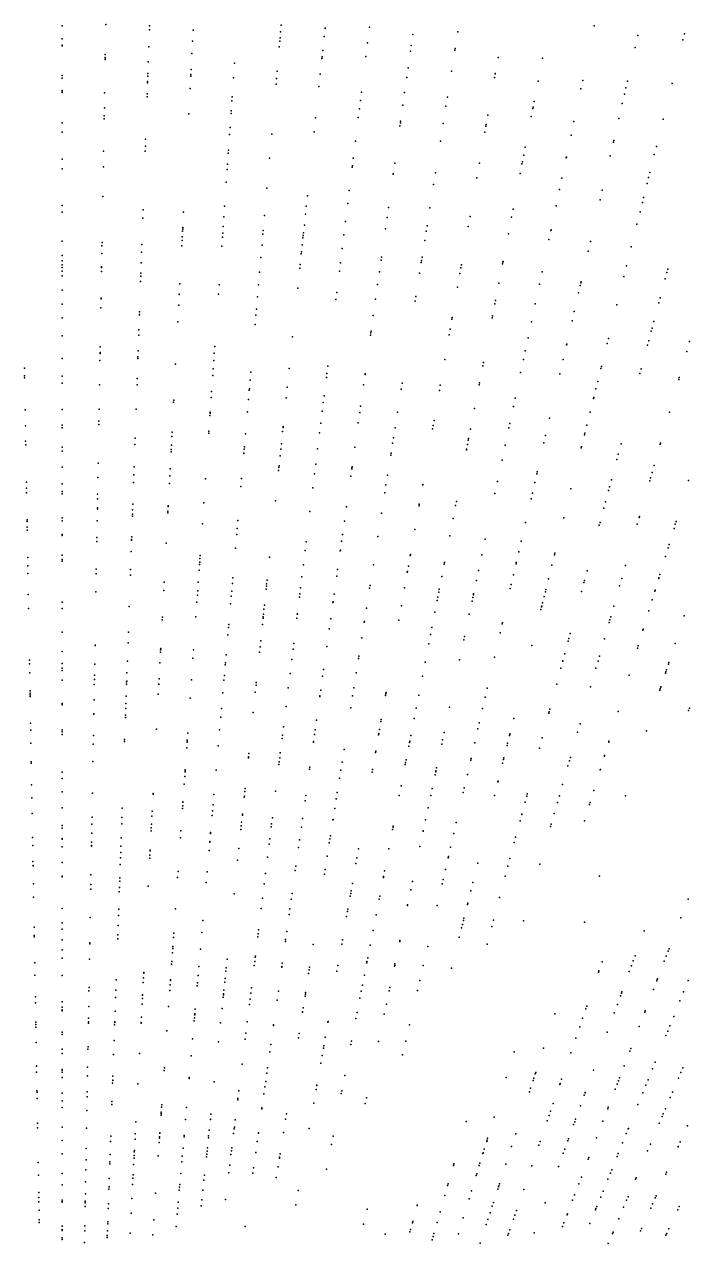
# Model space of a CAD drawing. Header units: metres. Extents: x -4327 to 4266, y -3886 to 3992.
# Drawn here: x -30 to 506, y 1038 to 2021 of the extents above; entities that cross this region are included whole.
import ezdxf

# ---------------------------------------------------------------- set-up
doc = ezdxf.new("R2010")
doc.units = ezdxf.units.M

msp = doc.modelspace()

# ---------------------------------------------------------------- linework, layer by layer
for p in [(0, 2020.27, 2465.82), (35.28, 2021.34, 2451.09), (70.43, 2016.9, 2471.44), (70.55, 2020.23, 2464.52), (105.69, 2016.7, 2475.84), (176.78, 2020.61, 2445.57), (212.11, 2018.11, 2449.37), (212.12, 2018.2, 2452.21), (247.91, 2019.02, 2447.2), (429.38, 2020.07, 2457.12), (0, 2009.75, 2466.67), (105.22, 2007.76, 2437.59), (175.65, 2007.67, 2454.34), (175.91, 2010.61, 2422.7), (176.33, 2015.43, 2415.08), (211.43, 2011.58, 2425.25), (246.36, 2006.45, 2456.39), (282.94, 2013.21, 2432.25), (319.18, 2015.22, 2476.51), (464.58, 2012.32, 2454.47), (500.84, 2008.75, 2441.41), (502.07, 2013.68, 2428.55), (0, 2004.61, 2468.59), (0, 2004.04, 2435.15), (34.86, 1997.04, 2465.15), (69.95, 2003.19, 2432.9), (104.71, 1997.92, 2483.04), (175.25, 2003.16, 2421.77), (210.23, 2000.24, 2414.25), (281.06, 1999.82, 2470.34), (281.68, 2004.23, 2416.04), (316.84, 2000.44, 2417.76), (317.07, 2001.91, 2451.97), (462.39, 2002.82, 2426.71), (34.79, 1993, 2441.04), (34.81, 1994.27, 2469.97), (34.82, 1994.65, 2440.34), (69.53, 1991.09, 2464.41), (139.16, 1990.15, 2476.03), (209.57, 1993.92, 2414.65), (209.69, 1995.04, 2470.34), (245.02, 1995.53, 2437.59), (351.73, 1994.76, 2417.95), (387.63, 1994.19, 2449.42), (0, 1980.08, 2476.8), (0, 1978.04, 2433.16), (69.13, 1979.6, 2474.94), (69.2, 1981.7, 2433.72), (103.74, 1979.52, 2427.49), (103.82, 1981, 2426.6), (104.02, 1984.84, 2412.45), (138.34, 1978.31, 2423.2), (173.02, 1977.67, 2474.92), (173.54, 1983.55, 2422.15), (208.24, 1981.27, 2426.13), (278.04, 1978.39, 2460.25), (279.15, 1986.26, 2421.07), (314.18, 1983.67, 2429.62), (348.87, 1978.52, 2463.05), (349.39, 1981.47, 2461.25), (349.43, 1981.71, 2464.28), (0, 1968.11, 2439.92), (0, 1966.92, 2482.47), (68.94, 1974.3, 2476.61), (68.98, 1975.21, 2439.31), (103.22, 1969.55, 2436.89), (172.63, 1973.16, 2485.9), (172.63, 1973.16, 2431), (207.18, 1971.22, 2411.14), (383.99, 1975.44, 2423.69), (418.62, 1969.45, 2473.97), (420.04, 1976.15, 2419.73), (454.85, 1970.17, 2456.96), (456.09, 1975.54, 2452.74), (492.11, 1973.76, 2447.2), (0, 1966.31, 2440.41), (34.32, 1966, 2481.69), (68.55, 1962.98, 2451.42), (68.63, 1965.3, 2484.72), (137.03, 1959.66, 2490.49), (137.25, 1962.83, 2488.93), (240.65, 1959.95, 2472.8), (241.49, 1966.77, 2429.34), (276.37, 1966.5, 2467.38), (310.84, 1962.58, 2430.66), (380.84, 1959.25, 2468.88), (451.95, 1957.62, 2465.89), (453.67, 1965.08, 2415.51), (34, 1947.59, 2480.61), (34.11, 1954.11, 2441.95), (102.15, 1949.06, 2444.08), (136.32, 1949.47, 2477.53), (136.46, 1951.5, 2471.79), (239.82, 1953.2, 2475.34), (274.91, 1956.09, 2437.95), (309.72, 1955.49, 2416.51), (343.51, 1948.15, 2474.45), (379.74, 1953.6, 2420.99), (379.93, 1954.58, 2482.33), (0, 1942.01, 2484.27), (33.95, 1945.18, 2419.95), (135.52, 1938.05, 2485.25), (204.52, 1945.86, 2428.34), (238.97, 1946.26, 2466.53), (272.57, 1939.42, 2477.36), (272.93, 1941.97, 2436.61), (273.1, 1943.17, 2468.29), (307.48, 1941.37, 2483.55), (341.93, 1939.17, 2427.55), (341.94, 1939.23, 2424.93), (342.18, 1940.59, 2434.75), (378.45, 1946.97, 2483.74), (412.97, 1942.89, 2467.97), (449.12, 1945.35, 2428.71), (484.92, 1944.92, 2422.17), (0, 1934.48, 2441.52), (67.35, 1928.66, 2430.21), (135.13, 1932.5, 2420.48), (169.11, 1932.88, 2437.88), (203.33, 1934.56, 2485.57), (341.08, 1934.37, 2484.62), (410.63, 1931.87, 2467.72), (445.06, 1927.76, 2480.32), (33.5, 1919.03, 2444.24), (67.02, 1919.12, 2439.98), (67.16, 1923.11, 2436.84), (134.25, 1919.93, 2462.01), (236.63, 1927.2, 2481.04), (305.24, 1927.19, 2479.27), (373.63, 1922.18, 2441.18), (444.76, 1926.45, 2423.92), (479.45, 1922.97, 2473.47), (0, 1912.56, 2430.16), (133.46, 1908.55, 2439.19), (134.07, 1917.36, 2461.48), (167.4, 1913.34, 2429.51), (234.95, 1913.5, 2435.91), (268.35, 1909.42, 2414.58), (336.7, 1909.52, 2447.2), (371.02, 1908.74, 2443.16), (371.38, 1910.59, 2478.65), (372.43, 1915.97, 2480.06), (406.8, 1913.86, 2475.01), (406.8, 1913.83, 2483.31), (406.89, 1914.26, 2423.48), (442.2, 1915.36, 2431.55), (477.8, 1916.37, 2476.02), (0, 1904.7, 2461.34), (33.28, 1906.55, 2453.04), (133.16, 1904.21, 2447.35), (234.04, 1906.13, 2440.18), (234.18, 1907.21, 2441.55), (267.08, 1900.4, 2446.66), (267.14, 1900.78, 2436.18), (301.19, 1901.64, 2451.91), (369.51, 1900.98, 2446.89), (474.22, 1901.97, 2471.22), (132.44, 1893.96, 2453.43), (165.29, 1889.22, 2450.67), (299.69, 1892.19, 2456.22), (334.6, 1897.62, 2453.87), (401.36, 1888.27, 2430.99), (403.31, 1897.42, 2431.86), (471.95, 1892.88, 2484.35), (473.19, 1897.85, 2471.39), (32.86, 1882.62, 2422.25), (197.91, 1882.97, 2435.67), (231.73, 1887.32, 2457.19), (434.01, 1879.9, 2435.06), (435.82, 1887.74, 2478.36), (469.19, 1881.8, 2434.09), (0, 1875.17, 2409.58), (0, 1869.87, 2435.48), (65.36, 1871.72, 2464.34), (98, 1869.96, 2458.31), (131.09, 1874.74, 2414.9), (197.04, 1874.73, 2441.45), (230.45, 1876.86, 2421.68), (263.32, 1873.6, 2436.7), (296.72, 1873.43, 2453.88), (363.91, 1872.17, 2448), (398.53, 1874.93, 2446.53), (466.29, 1870.19, 2443.58), (468.15, 1877.64, 2436.86), (65.13, 1864.98, 2392.55), (130.5, 1866.18, 2417.45), (163.36, 1867.26, 2438.62), (163.36, 1867.22, 2446.85), (195.43, 1859.43, 2443.5), (196.35, 1868.18, 2441.17), (228.67, 1862.36, 2402.96), (262.17, 1865.46, 2437.06), (294.41, 1858.86, 2465.21), (329.11, 1866.49, 2443.66), (362.7, 1865.94, 2437.1), (463.77, 1860.1, 2435.86), (96.96, 1850.05, 2454.29), (97.19, 1854.56, 2440.83), (97.28, 1856.24, 2484.97), (97.34, 1857.44, 2469.69), (129.34, 1849.58, 2456.28), (129.58, 1853.03, 2405.84), (129.94, 1858.24, 2407.17), (162.03, 1852.02, 2476.93), (162.3, 1855.08, 2455.82), (194.35, 1849.13, 2454.84), (194.56, 1851.14, 2416.18), (194.77, 1853.15, 2454.6), (227.34, 1851.55, 2454.58), (260.91, 1856.48, 2452.86), (293.75, 1854.66, 2412.93), (327.65, 1858.18, 2424.57), (360.08, 1852.45, 2463.52), (394.32, 1855.14, 2461.93), (394.44, 1855.71, 2432.37), (0, 1846.58, 2432.5), (32.17, 1842.82, 2441.72), (32.21, 1845.44, 2387.81), (64.38, 1843.72, 2457.93), (96.58, 1842.85, 2447.51), (96.8, 1847.06, 2453.1), (128.84, 1842.54, 2413.92), (161.28, 1843.39, 2421.08), (193.77, 1843.57, 2422.65), (225.99, 1840.57, 2418.05), (292.54, 1847.01, 2419.26), (392.74, 1847.71, 2427.33), (426.26, 1846.34, 2459.75), (459.23, 1841.86, 2433.75), (0, 1834.9, 2439.14), (0, 1830.66, 2464.15), (32.06, 1836.5, 2433.34), (64.17, 1837.53, 2444.13), (160.4, 1833.38, 2424.34), (193, 1836.26, 2418.51), (193.16, 1837.78, 2431.49), (257.36, 1831.2, 2472.16), (257.7, 1833.63, 2414.48), (289.72, 1829.22, 2459.1), (289.97, 1830.79, 2450.07), (290.41, 1833.6, 2426.23), (355.64, 1829.59, 2458.01), (355.72, 1830.03, 2414.54), (424.42, 1838.35, 2432.6), (0, 1827.3, 2437.34), (0, 1825.22, 2496.42), (0, 1822.16, 2449.91), (31.8, 1821.89, 2463.92), (31.86, 1825.13, 2443.13), (31.87, 1825.86, 2441.33), (63.58, 1820.61, 2457.71), (63.87, 1829.08, 2449.53), (159.35, 1821.42, 2413.99), (191.77, 1824.57, 2441.54), (192.09, 1827.6, 2476.39), (223.76, 1822.36, 2435.14), (224.57, 1828.97, 2449.53), (256.05, 1821.86, 2434.53), (288.36, 1820.66, 2436.52), (320.98, 1820.37, 2473.97), (321.81, 1825.08, 2480.38), (322.24, 1827.52, 2417.04), (355.34, 1828.08, 2411.97), (387.24, 1821.84, 2409.57), (455.43, 1826.61, 2454.75), (488, 1821.23, 2450.28), (488.72, 1823.92, 2445.61), (0, 1818.59, 2447.89), (63.35, 1814.07, 2457.27), (63.49, 1818.21, 2443.3), (94.97, 1812.08, 2462.06), (126.66, 1811.32, 2466.48), (158.45, 1811.13, 2480.92), (254.59, 1811.52, 2465.15), (352.36, 1812.71, 2438.1), (385.08, 1811.67, 2426.07), (418.01, 1810.62, 2417.61), (418.55, 1812.95, 2437.19), (418.73, 1813.72, 2457.63), (453.26, 1817.93, 2418.41), (486.6, 1816, 2448.77), (0, 1806.86, 2446.01), (31.42, 1799.9, 2450.93), (31.43, 1800.46, 2429.39), (94.51, 1803.36, 2419.68), (94.52, 1803.6, 2433.83), (126.14, 1803.82, 2422.88), (157.61, 1801.49, 2409.35), (190.1, 1808.64, 2425.73), (221.63, 1805, 2439.5), (252.95, 1799.82, 2471.7), (285.37, 1801.73, 2438.73), (319.06, 1809.46, 2459.15), (416.68, 1804.83, 2456.7), (482.48, 1800.65, 2433.55), (0, 1795.58, 2436.3), (31.29, 1792.65, 2446.64), (94.06, 1794.78, 2402.69), (156.74, 1791.57, 2473.89), (220.94, 1799.44, 2482.48), (284.79, 1798.07, 2439.31), (349.08, 1795.84, 2429.15), (349.62, 1798.62, 2474.78), (381.76, 1796.06, 2463.16), (447.56, 1795.07, 2423.28), (481.44, 1796.76, 2433.79), (0, 1784.56, 2460.47), (62.4, 1787.04, 2459.73), (62.42, 1787.4, 2440.59), (62.49, 1789.61, 2446.4), (93.36, 1781.46, 2434.34), (156.32, 1786.74, 2416.96), (251.07, 1786.46, 2436.6), (314.5, 1783.64, 2446.25), (314.74, 1784.96, 2445.26), (346.89, 1784.59, 2486.53), (347.24, 1786.38, 2483.34), (378.65, 1781.41, 2476.73), (411.48, 1782.3, 2431.55), (413.19, 1789.7, 2458.35), (477.43, 1781.79, 2449.32), (61.84, 1770.77, 2457.01), (61.98, 1774.86, 2431.8), (155.66, 1779.23, 2462.49), (248.86, 1770.72, 2459.73), (249.11, 1772.51, 2456.57), (249.32, 1774.01, 2436.25), (312.26, 1770.91, 2456.69), (313.08, 1775.57, 2432.4), (475.28, 1773.76, 2457.75), (475.93, 1776.19, 2411.37), (0, 1770.09, 2468.74), (30.74, 1761.25, 2425.91), (123.17, 1761.47, 2420.65), (185.96, 1769.26, 2419.33), (375.9, 1768.47, 2470.01), (407, 1762.89, 2477.43), (407.09, 1763.31, 2422.1), (439.77, 1763.82, 2469.3), (440.8, 1767.94, 2483.55), (472.31, 1762.67, 2461.93), (473.26, 1766.21, 2441.73), (506.28, 1765.63, 2458.35), (0, 1751.97, 2480.41), (30.65, 1756, 2472.16), (30.66, 1756.74, 2447.67), (61.17, 1751.78, 2413.98), (61.22, 1753.21, 2438.24), (61.39, 1757.98, 2450.51), (122.8, 1756.13, 2460.91), (308.74, 1750.94, 2451.36), (372.17, 1750.94, 2459.57), (373.66, 1757.93, 2432.94), (404.25, 1750.98, 2429.95), (503.98, 1757.59, 2452.73), (-30.44, 1744.07, 2427.22), (30.55, 1750.24, 2413.52), (91.57, 1747.23, 2415.08), (121.91, 1743.46, 2423.55), (121.91, 1743.39, 2454.36), (122.4, 1750.34, 2464.14), (152.3, 1740.77, 2425.93), (183.28, 1743.77, 2491.05), (214.33, 1745.6, 2433.2), (339.37, 1745.91, 2427.08), (339.9, 1748.62, 2453.22), (434.76, 1743.73, 2469.27), (435.16, 1745.35, 2465.89), (467.15, 1743.42, 2451.78), (-30.33, 1737.8, 2455.04), (-30.3, 1736.13, 2458.36), (0, 1737.48, 2417.68), (0, 1731.82, 2434.94), (60.61, 1735.68, 2422.22), (121.54, 1738.04, 2446.83), (151.74, 1734.36, 2422.55), (213.22, 1736.53, 2437.31), (213.61, 1739.75, 2436.21), (244.4, 1738.97, 2435.11), (244.45, 1739.35, 2444.07), (274.32, 1731.99, 2451.36), (336.73, 1732.31, 2438.72), (369.96, 1740.54, 2453.38), (401.57, 1739.37, 2464.07), (432.17, 1733.36, 2437.76), (466.17, 1739.75, 2421.63), (497.46, 1734.84, 2434.81), (497.91, 1736.43, 2445.4), (497.96, 1736.6, 2476.6), (30.21, 1730.54, 2433.51), (60.43, 1730.52, 2428.98), (120.64, 1725.28, 2457.11), (151.04, 1726.43, 2431.01), (151.12, 1727.3, 2480.58), (181.69, 1728.69, 2472.37), (211.41, 1721.76, 2422.15), (243.2, 1730.49, 2440.03), (273.55, 1727.14, 2455.79), (304.37, 1726.16, 2467.27), (305.1, 1730.32, 2447.67), (336.42, 1730.73, 2478.95), (430.67, 1727.33, 2443.23), (89.96, 1716.56, 2470.61), (90.04, 1718.14, 2478.65), (120.3, 1720.43, 2436.06), (150.37, 1718.71, 2453.96), (180.79, 1720.13, 2474.44), (180.79, 1720.12, 2437.44), (210.73, 1716.22, 2425.52), (210.74, 1716.35, 2428.5), (240.79, 1713.29, 2426.94), (332.66, 1711.38, 2451.24), (364.14, 1713.15, 2445.52), (365.54, 1719.75, 2463.44), (428.74, 1719.58, 2446.26), (428.92, 1720.3, 2444.48), (-29.85, 1710.31, 2435.88), (0, 1710.75, 2473.23), (29.87, 1711.1, 2431.35), (59.75, 1710.98, 2469.31), (119.29, 1705.93, 2426.74), (119.41, 1707.68, 2426.42), (119.47, 1708.57, 2424.87), (149.5, 1708.79, 2459.71), (209.89, 1709.45, 2435.57), (240.09, 1708.33, 2431.12), (270.59, 1708.42, 2451.75), (300.07, 1701.8, 2455.07), (393.34, 1703.74, 2464.15), (425.96, 1708.44, 2458.53), (489.93, 1708.6, 2459.13), (-29.63, 1697.47, 2423.2), (0, 1698.19, 2421.05), (0, 1695.83, 2480.46), (29.65, 1698.5, 2470.27), (29.7, 1701.33, 2474.39), (88.7, 1692.46, 2458.74), (118.41, 1693.28, 2471.19), (177.94, 1692.97, 2463.88), (178.28, 1696.22, 2468.61), (178.36, 1696.95, 2426.97), (207.74, 1691.91, 2433.03), (208.7, 1699.69, 2469.93), (238.9, 1699.87, 2435.93), (268.6, 1695.9, 2414.16), (298.92, 1695.24, 2420.27), (299.35, 1697.71, 2393.27), (329.43, 1694.79, 2450.04), (360.45, 1695.8, 2412.4), (361.24, 1699.51, 2406.59), (421.75, 1691.55, 2417.47), (423.38, 1698.09, 2415.69), (-29.42, 1685.19, 2468.17), (-29.36, 1682.14, 2472.38), (58.75, 1682.45, 2465.28), (58.93, 1687.47, 2463.97), (88.15, 1682.01, 2466.52), (88.51, 1688.93, 2459.35), (118.28, 1691.51, 2437.16), (147.95, 1691.07, 2454.11), (176.88, 1682.91, 2435), (266.66, 1683.65, 2450.09), (267.34, 1687.93, 2422.33), (327.06, 1682.6, 2376.92), (327.7, 1685.88, 2437.16), (328, 1687.42, 2459.27), (357.5, 1681.91, 2448.56), (388.75, 1683.86, 2458.05), (390.12, 1689.82, 2415.99), (421.43, 1690.27, 2421.2), (450.93, 1682.89, 2460.95), (482.51, 1682.72, 2447.09), (482.76, 1683.58, 2445.52), (0, 1680.4, 2475.24), (0, 1677, 2476.04), (87.86, 1676.49, 2441.22), (87.97, 1678.5, 2455.61), (146.56, 1675.17, 2465.38), (146.58, 1675.42, 2442.78), (146.88, 1678.83, 2439.2), (147.03, 1680.58, 2453.17), (175.87, 1673.28, 2429.55), (176.44, 1678.75, 2454.61), (206.15, 1678.92, 2471.29), (236.15, 1680.27, 2447.33), (265.12, 1673.92, 2458.74), (265.36, 1675.42, 2432.44), (326.21, 1678.2, 2378.91), (326.29, 1678.61, 2466.43), (418.83, 1679.84, 2456.78), (419.04, 1680.68, 2432.57), (448.74, 1674.73, 2463.24), (0, 1664.18, 2442.74), (29.11, 1667.43, 2459.4), (58.13, 1664.57, 2444.8), (87.14, 1662.81, 2446.95), (174.87, 1663.81, 2452.78), (175.03, 1665.27, 2446.32), (204.65, 1666.72, 2447.59), (233.69, 1662.76, 2464.64), (233.76, 1663.31, 2448.21), (233.94, 1664.58, 2416.02), (354.94, 1669.88, 2400.31), (447.6, 1670.46, 2454.12), (477.58, 1665.54, 2416.53), (28.9, 1655.92, 2448.17), (57.9, 1657.9, 2449.34), (86.85, 1657.2, 2450.17), (115.71, 1654.69, 2460.62), (144.79, 1654.97, 2452.86), (174.63, 1661.45, 2469.5), (203.67, 1658.76, 2453.07), (232.87, 1656.93, 2470.45), (262.54, 1657.64, 2443.37), (262.57, 1657.78, 2443.58), (351.26, 1652.55, 2439.62), (351.3, 1652.74, 2392.2), (382.97, 1658.8, 2418.68), (383.31, 1660.31, 2460.58), (443.18, 1653.97, 2481.27), (474.06, 1653.24, 2429.33), (474.72, 1655.54, 2421.49), (475.97, 1659.91, 2458.99), (505.49, 1653.37, 2456.29), (-28.84, 1652.11, 2454.06), (-28.75, 1647.12, 2455.31), (-28.69, 1643.62, 2476.28), (0, 1650.69, 2451.57), (0, 1644.69, 2457.1), (0, 1642.8, 2457.17), (28.67, 1642.38, 2474.4), (57.68, 1651.86, 2451.91), (86.53, 1651.08, 2455.51), (144.23, 1648.58, 2457.79), (202.31, 1647.64, 2456.74), (260.3, 1643.48, 2451.04), (261.31, 1649.86, 2460.56), (290.91, 1649.85, 2453.31), (290.99, 1650.26, 2453.93), (349.23, 1642.99, 2474.21), (379.38, 1643.27, 2472.6), (381.34, 1651.77, 2465.12), (410.55, 1646.63, 2419.41), (440.91, 1645.49, 2425.85), (441.7, 1648.46, 2424.6), (28.6, 1638.66, 2460.06), (57.07, 1634.3, 2463.36), (85.56, 1632.53, 2433.66), (85.58, 1633.06, 2463.36), (114.35, 1635.33, 2451.97), (172.05, 1636.93, 2467.69), (287.96, 1633.12, 2460), (288.14, 1634.1, 2432.74), (288.18, 1634.36, 2461.87), (317.49, 1633.32, 2442.33), (318.08, 1636.39, 2415.63), (378.32, 1638.69, 2417.25), (438.45, 1636.31, 2437.67), (0, 1623.19, 2471.36), (28.46, 1630.2, 2427.22), (28.47, 1631.32, 2428.88), (56.73, 1624.58, 2431.4), (56.79, 1626.25, 2428.17), (56.92, 1629.86, 2480.08), (85.28, 1627.28, 2440.18), (85.36, 1628.69, 2419.37), (199.95, 1628.48, 2454.05), (229.4, 1632.25, 2453.79), (257.71, 1627.12, 2449.57), (315.45, 1622.85, 2449.56), (404.72, 1623.24, 2470.04), (437.07, 1631.17, 2467.16), (465.57, 1623.65, 2444.75), (465.79, 1624.39, 2483.33), (-28.31, 1621.83, 2431.92), (-28.28, 1620.31, 2464.42), (-28.21, 1615.91, 2457.73), (-28.16, 1613.43, 2427.91), (0, 1621.03, 2433.22), (28.29, 1620.82, 2462.28), (113.18, 1618.53, 2455.66), (141.26, 1614.59, 2432.81), (141.84, 1621.19, 2428.38), (227.78, 1620.75, 2477.15), (284.59, 1614.01, 2451.35), (373.9, 1619.54, 2448.35), (433.38, 1617.4, 2452.07), (433.99, 1619.67, 2472.85), (463.99, 1618.11, 2470.84), (493.69, 1614.8, 2481.47), (494.7, 1618.08, 2474.89), (495.38, 1620.32, 2435.31), (0, 1609.75, 2433.51), (0, 1609.28, 2479.55), (0, 1609.2, 2432.68), (28, 1604.1, 2431.09), (28.06, 1607.37, 2471.09), (56.06, 1605.26, 2466.02), (56.08, 1605.78, 2463.89), (56.15, 1608.06, 2461.5), (84.01, 1603.01, 2443.99), (140.84, 1609.82, 2466.23), (196.95, 1604.06, 2466.44), (225.5, 1604.49, 2434.94), (226.24, 1609.8, 2448.78), (254.71, 1608.17, 2423.9), (312.72, 1608.8, 2460.06), (341.4, 1606.17, 2453.16), (370.44, 1604.55, 2422.84), (55.74, 1596.14, 2431.66), (139.88, 1598.81, 2472.84), (196.07, 1596.84, 2470), (224.41, 1596.79, 2469.71), (224.49, 1597.31, 2467.57), (280.99, 1593.55, 2423.14), (281.01, 1593.69, 2423.34), (338.69, 1593.42, 2471.42), (368.47, 1596, 2432.7), (397.29, 1593.43, 2488.47), (397.62, 1594.76, 2455.44), (488.86, 1598.99, 2474.55), (489.73, 1601.84, 2473.14), (-27.78, 1591.39, 2443.61), (-27.66, 1584.55, 2477.18), (0, 1593.17, 2478.35), (0, 1589.62, 2443.43), (0, 1588.44, 2473.96), (110.89, 1585.73, 2458.04), (111, 1587.43, 2428.59), (111.22, 1590.5, 2477.27), (111.39, 1592.93, 2478.08), (167.27, 1591.47, 2419.12), (194.67, 1585.49, 2455.37), (251.12, 1585.54, 2467.52), (279.38, 1584.43, 2429.3), (280.9, 1593.06, 2457.06), (308.28, 1585.99, 2462.84), (308.56, 1587.41, 2459.2), (366.22, 1586.28, 2420.73), (366.47, 1587.37, 2422.39), (395.19, 1585.02, 2463.63), (454.45, 1584.84, 2454.41), (486.78, 1592.19, 2458.24), (-27.55, 1578.48, 2461.77), (27.54, 1578.03, 2449.29), (27.61, 1581.98, 2461.31), (55.07, 1576.99, 2442.94), (55.23, 1581.64, 2438.45), (110.56, 1581.07, 2468.49), (137.78, 1574.88, 2430.01), (193.47, 1575.69, 2448.96), (221.53, 1576.25, 2455.46), (222.27, 1581.52, 2428.7), (278.51, 1579.5, 2489.01), (278.62, 1580.12, 2469.24), (306.37, 1576.12, 2482.81), (336.04, 1580.94, 2454.97), (364.19, 1577.47, 2424.38), (392.5, 1574.25, 2443.99), (423.49, 1580.47, 2421.52), (451.47, 1574.46, 2429.73), (481.37, 1574.5, 2442.38), (481.54, 1575.04, 2457.66), (482.31, 1577.55, 2452.89), (27.29, 1563.71, 2456.38), (82.01, 1564.84, 2479.03), (82.35, 1571.4, 2501.49), (109.39, 1564.36, 2442.4), (109.88, 1571.4, 2468.16), (136.85, 1564.19, 2439.64), (137.38, 1570.28, 2499.77), (164.58, 1565.9, 2481.95), (164.81, 1568.08, 2467.51), (165.01, 1569.96, 2497.41), (165.33, 1573.02, 2478.28), (192.4, 1566.96, 2464.74), (248.13, 1566.61, 2479.29), (248.47, 1568.75, 2476.72), (276.3, 1566.98, 2437.05), (304.34, 1565.67, 2416.9), (334.33, 1572.9, 2428.05), (361.58, 1566.19, 2494.47), (362.33, 1569.42, 2452.35), (389.87, 1563.67, 2416.11), (390.36, 1565.64, 2445.07), (419.04, 1563.86, 2427.35), (420.96, 1571.06, 2424.17), (421.43, 1572.81, 2426.87), (449.79, 1568.59, 2455.18), (478.2, 1564.13, 2440.63), (478.47, 1565, 2462.26), (-27.26, 1561.56, 2455.97), (0, 1555.22, 2442.67), (108.75, 1555.19, 2457.46), (108.77, 1555.43, 2443.08), (109.16, 1561.07, 2454.9), (135.96, 1554.06, 2476.93), (136.49, 1560.13, 2468.65), (191.47, 1559.38, 2438.15), (191.8, 1562.07, 2442.35), (218.55, 1555.04, 2442.81), (218.61, 1555.51, 2467.14), (219.5, 1561.79, 2441.68), (302.59, 1556.7, 2440.52), (303.13, 1559.45, 2439), (303.86, 1563.23, 2471.35), (330.73, 1555.97, 2471.59), (331.37, 1558.96, 2443.99), (331.82, 1561.1, 2447.34), (331.99, 1561.89, 2466.19), (387.62, 1554.64, 2433.67), (388.92, 1559.86, 2471.09), (476.04, 1557.06, 2449.77), (-27.06, 1550.18, 2443.95), (0, 1550.16, 2479.27), (54.19, 1551.78, 2477.37), (162.44, 1545.55, 2479.48), (162.87, 1549.58, 2476.94), (163.21, 1552.86, 2485.2), (189.78, 1545.64, 2451.76), (189.82, 1545.97, 2476.09), (245.56, 1550.44, 2439.01), (273.7, 1552.23, 2466.67), (300.75, 1547.22, 2466.67), (328.54, 1545.67, 2478.93), (386.3, 1549.38, 2475.11), (386.86, 1551.6, 2469.76), (386.97, 1552.07, 2435.42), (445.06, 1552.11, 2423.65), (473.36, 1548.29, 2427.35), (501.76, 1544.26, 2448.84), (80.76, 1541.06, 2462.11), (80.88, 1543.22, 2477.57), (107.93, 1543.44, 2453.67), (134.28, 1534.79, 2458.09), (134.5, 1537.32, 2477.13), (161.57, 1537.27, 2454.3), (162.11, 1542.33, 2450.5), (162.23, 1543.53, 2452.4), (189.39, 1542.47, 2479.48), (216.68, 1541.74, 2478), (243.79, 1539.26, 2450.7), (243.85, 1539.64, 2469.1), (271.7, 1540.88, 2433.97), (298.36, 1534.94, 2467.81), (355.05, 1537.88, 2470.04), (355.23, 1538.69, 2430.25), (441.25, 1538.8, 2437.3), (441.91, 1541.13, 2461.41), (442.6, 1543.54, 2477.07), (0, 1531.04, 2472.62), (53.46, 1531.02, 2474.11), (133.77, 1529.04, 2460.81), (215.57, 1533.87, 2456.42), (241.76, 1526.43, 2436.14), (297.23, 1529.11, 2437.81), (324.16, 1525.03, 2445.83), (324.73, 1527.72, 2435.47), (353.38, 1530.67, 2464.38), (408.88, 1525.94, 2454.56), (409.97, 1530.01, 2469.98), (437.48, 1525.68, 2439.65), (468.61, 1532.74, 2425.84), (468.62, 1532.79, 2428.8), (468.82, 1533.45, 2438.52), (0, 1515.44, 2477.52), (26.54, 1520.59, 2465.12), (26.54, 1520.22, 2473.57), (53.17, 1522.57, 2475.51), (79.39, 1514.91, 2443.97), (79.49, 1516.73, 2449.9), (79.52, 1517.35, 2456.87), (79.55, 1517.95, 2463.84), (106.06, 1516.74, 2482.66), (159.22, 1514.87, 2448.05), (159.7, 1519.4, 2464.35), (160.2, 1524.22, 2460.16), (186.3, 1517.3, 2465.83), (186.89, 1522.09, 2464.6), (213.57, 1519.64, 2466.3), (295.78, 1521.68, 2479.27), (379.09, 1520.44, 2443.46), (408.32, 1523.88, 2457.13), (464.14, 1518.13, 2475.45), (464.73, 1520.06, 2434.54), (494.49, 1521.89, 2424.83), (-26.33, 1508.63, 2460.73), (-26.28, 1505.56, 2470.82), (0, 1505.76, 2452.67), (26.27, 1505.23, 2494.7), (52.65, 1507.72, 2457.35), (78.94, 1506.24, 2462.84), (105.6, 1510.16, 2427.08), (131.79, 1506.35, 2456.98), (132.35, 1512.74, 2467.42), (185.28, 1508.94, 2476.32), (239.12, 1509.74, 2444.72), (239.45, 1511.82, 2481.08), (292.93, 1506.99, 2452.36), (320.69, 1508.71, 2449.01), (348.83, 1510.95, 2447.33), (404.01, 1507.78, 2442.87), (404.08, 1508.04, 2443.29), (405.55, 1513.55, 2500.03), (432.36, 1507.83, 2428.45), (433.47, 1511.7, 2446.38), (489.11, 1505.33, 2444.58), (489.52, 1506.59, 2443.72), (-26.15, 1498.38, 2489.49), (0, 1502.18, 2470.96), (0, 1500.27, 2473.88), (26.12, 1496.36, 2452.71), (52.32, 1498.3, 2442.01), (130.9, 1496.2, 2434.48), (131.64, 1504.65, 2433.35), (183.9, 1497.73, 2448.92), (210.2, 1495.64, 2445.15), (210.96, 1501.08, 2430.26), (237.31, 1498.31, 2461.91), (290.73, 1495.7, 2457.76), (402.49, 1502.11, 2445.42), (430.68, 1501.95, 2459.99), (457.53, 1496.5, 2451.94), (486.7, 1497.91, 2441.28), (487.06, 1499.03, 2463.7), (487.58, 1500.62, 2445.69), (0, 1492.36, 2460.84), (25.99, 1488.93, 2461.61), (26.06, 1492.85, 2446.95), (52, 1489.05, 2469.02), (52.07, 1490.99, 2445.03), (52.09, 1491.6, 2497.81), (78.02, 1488.76, 2473.47), (78.04, 1489.03, 2434.69), (78.27, 1493.39, 2432.89), (104.37, 1492.55, 2470.21), (130.56, 1492.36, 2452.11), (156.44, 1488.4, 2437.75), (156.66, 1490.53, 2435.27), (182.47, 1486.07, 2441.77), (235.37, 1486.07, 2426.95), (343.06, 1485.97, 2468.97), (399.04, 1489.23, 2471.84), (426.43, 1487.13, 2459.37), (482.65, 1485.43, 2438.42), (483.09, 1486.8, 2497.28), (483.12, 1486.89, 2464.43), (-25.9, 1483.89, 2480.69), (-25.87, 1481.89, 2443.96), (-25.84, 1480.43, 2444.55), (-25.82, 1479.19, 2482.05), (25.77, 1476.63, 2465.51), (51.66, 1479.43, 2438.02), (77.63, 1481.19, 2439.77), (103.34, 1477.81, 2470.07), (129.68, 1482.24, 2447.46), (155.83, 1482.64, 2458.28), (207.89, 1479.22, 2490.65), (207.98, 1479.87, 2479.46), (208.61, 1484.31, 2459.5), (234.38, 1479.84, 2455.48), (260.96, 1479.99, 2453.88), (261.19, 1481.31, 2453.06), (261.42, 1482.56, 2476.3), (287.72, 1480.19, 2426.37), (341.41, 1478.8, 2457.06), (482.29, 1484.33, 2448.36), (0, 1473.62, 2506.39), (0, 1473.21, 2447.29), (0, 1472.82, 2467.93), (0, 1472.56, 2446.22), (51.32, 1469.58, 2482.41), (51.45, 1473.43, 2482.74), (128.57, 1469.57, 2438.51), (154.11, 1466.29, 2449.22), (180.65, 1471.27, 2438.28), (232.84, 1470.09, 2436.32), (285.69, 1469.72, 2441.77), (312.59, 1470.63, 2473.1), (339.29, 1469.65, 2462.84), (392.72, 1465.65, 2474.59), (393.01, 1466.74, 2458.34), (393.6, 1468.95, 2456.04), (448.53, 1467.08, 2483.65), (505.44, 1467.89, 2349.7), (506.06, 1469.72, 2486.05), (-25.44, 1457.7, 2458.17), (25.57, 1465.12, 2443.27), (25.57, 1465, 2479.71), (51.06, 1462.17, 2445.51), (51.13, 1464.15, 2476.33), (127.95, 1462.43, 2469.05), (205.21, 1460.15, 2440.39), (257.26, 1459, 2439.94), (257.54, 1460.56, 2439.56), (284.08, 1461.46, 2458.02), (336.59, 1457.94, 2443.22), (364.36, 1461.38, 2456.26), (417.86, 1457.27, 2484.51), (-25.35, 1452.13, 2495.08), (0, 1452.37, 2457.97), (0, 1450.69, 2489.11), (0, 1448.52, 2482.27), (25.27, 1447.83, 2484.57), (76.15, 1452.98, 2431.99), (101.37, 1449.6, 2447.06), (127.07, 1452.44, 2476.72), (177.81, 1448.11, 2469.17), (178.61, 1454.66, 2464.96), (203.6, 1448.69, 2475.84), (204.1, 1452.26, 2451.3), (255.37, 1448.26, 2504.39), (255.57, 1449.43, 2444.94), (256.14, 1452.66, 2468.63), (281.41, 1447.71, 2468.2), (308.27, 1450.3, 2478.33), (335.45, 1453, 2431.96), (360.95, 1447.68, 2466.32), (361.15, 1448.49, 2464.65), (361.32, 1449.16, 2462.77), (387.41, 1445.84, 2441.13), (415.91, 1450.45, 2457.78), (471.6, 1451.43, 2452.72), (-25.16, 1441.6, 2480.1), (25.15, 1440.87, 2460.26), (50.39, 1442.96, 2455.75), (50.45, 1444.62, 2452.45), (100.55, 1437.87, 2473.12), (100.85, 1442.24, 2468.25), (100.94, 1443.55, 2486.01), (100.97, 1443.92, 2486.66), (125.93, 1439.43, 2454.53), (177.46, 1445.31, 2470.54), (202.73, 1442.5, 2471.4), (202.79, 1442.91, 2459.83), (227.52, 1436.48, 2467.52), (279.72, 1439.04, 2502.76), (280.34, 1442.21, 2449.7), (280.54, 1443.24, 2469.75), (306.25, 1440.81, 2443.92), (306.99, 1444.27, 2468.04), (332.89, 1441.89, 2437.16), (358.98, 1439.78, 2495.69), (359.44, 1441.65, 2435), (385.19, 1437.54, 2439.05), (440.97, 1442.34, 2456.72), (441.21, 1443.15, 2452.09), (-24.9, 1426.46, 2469.52), (24.91, 1426.89, 2464.06), (150.28, 1429.8, 2488.57), (150.35, 1430.53, 2486.7), (150.64, 1433.23, 2485.13), (175.14, 1426.38, 2456.52), (175.55, 1429.73, 2480.88), (176.05, 1433.85, 2450.94), (225.91, 1426.37, 2477.87), (252.85, 1433.99, 2467.38), (253.07, 1435.21, 2454.15), (277.61, 1428.2, 2456.17), (329.66, 1427.91, 2501.9), (329.97, 1429.27, 2461), (356.16, 1428.49, 2442.64), (356.45, 1429.66, 2441.62), (409.28, 1427.32, 2448.45), (410.04, 1429.98, 2459.05), (437.56, 1431.21, 2461.78), (437.69, 1431.62, 2459.47), (-24.88, 1425.48, 2470.94), (0, 1418.04, 2454.58), (99.19, 1418.43, 2448.88), (99.22, 1418.86, 2465.1), (99.29, 1419.95, 2463.89), (124.22, 1419.89, 2448.63), (174.88, 1424.3, 2456.01), (199.64, 1420.5, 2445.89), (199.88, 1422.2, 2461.11), (224.89, 1419.91, 2479.07), (250.07, 1418.24, 2461.7), (250.45, 1420.35, 2474.63), (276.87, 1424.37, 2458.76), (277.17, 1425.9, 2479.89), (301.49, 1418.4, 2448), (301.65, 1419.15, 2480.04), (302.19, 1421.7, 2456.75), (327, 1416.4, 2454.02), (355.42, 1425.53, 2443.6), (408.15, 1423.4, 2481.24), (434.13, 1419.96, 2415.64), (434.25, 1420.37, 2470.38), (-24.58, 1408.08, 2459.32), (0, 1413.08, 2449.07), (98.49, 1408.49, 2471.93), (98.93, 1414.71, 2467.2), (223.83, 1413.22, 2448.88), (273.54, 1407.23, 2468.99), (300.99, 1416.06, 2465.37), (351.62, 1410.25, 2468.96), (351.81, 1411.01, 2464.15), (403.84, 1408.36, 2473.38), (-24.39, 1397.49, 2450.12), (0, 1402.38, 2455.21), (24.46, 1401.12, 2447.18), (73.39, 1400.41, 2467.61), (73.43, 1401.05, 2481.33), (122.49, 1400.03, 2438.8), (146.93, 1397.96, 2470.33), (147.03, 1398.87, 2459.44), (147.42, 1402.65, 2459.86), (147.68, 1405.1, 2461.04), (172.25, 1402.87, 2455.81), (196.66, 1399.33, 2449.07), (221.23, 1396.77, 2460.27), (222.01, 1401.73, 2459.68), (271.99, 1399.26, 2458.09), (297.45, 1399.39, 2473.28), (298.63, 1404.96, 2464.48), (323.61, 1401.71, 2477.64), (324.47, 1405.43, 2490.46), (348.89, 1399.33, 2459.05), (374.84, 1398.94, 2472.56), (375.32, 1400.73, 2472.63), (401.2, 1399.15, 2469.46), (429.04, 1403.32, 2396.11), (429.07, 1403.42, 2408.05), (454.57, 1399.02, 2419.69), (0, 1389.35, 2472.94), (48.51, 1389.11, 2470.88), (97.12, 1388.86, 2440.56), (97.27, 1391.03, 2453.7), (97.48, 1394.07, 2452.83), (97.5, 1394.25, 2434.59), (121.35, 1386.99, 2471.86), (121.77, 1391.85, 2461.64), (196.07, 1395.1, 2463.35), (219.96, 1388.77, 2436.95), (295.35, 1389.51, 2449.66), (373.54, 1394.05, 2473.2), (399.65, 1393.73, 2450.73), (425.61, 1392.1, 2482.12), (426.07, 1393.62, 2411.93), (-24.17, 1384.89, 2490.78), (24.12, 1381.75, 2481.94), (48.25, 1381.63, 2476.5), (72.47, 1382.8, 2470.97), (72.67, 1386.59, 2471.42), (121.02, 1383.32, 2462.17), (144.8, 1377.72, 2468.9), (145.41, 1383.47, 2447.84), (145.45, 1383.84, 2448.49), (145.5, 1384.29, 2468.05), (169.62, 1381.42, 2467.84), (194.08, 1380.92, 2469.47), (218.53, 1379.76, 2448.81), (218.59, 1380.11, 2468.17), (293.3, 1379.85, 2466.6), (318.06, 1377.66, 2456.68), (369.52, 1379.05, 2461.99), (370.87, 1384.12, 2458.65), (370.91, 1384.24, 2458.87), (397.06, 1384.73, 2456.24), (421.54, 1378.79, 2386.25), (0, 1375.21, 2482.55), (0, 1373.08, 2469.15), (23.9, 1368.95, 2506.99), (24.02, 1376.29, 2468.96), (48.07, 1376.49, 2476.8), (71.84, 1370.72, 2452.52), (71.97, 1373.24, 2444.51), (72.13, 1376.29, 2478.33), (95.87, 1370.96, 2430.63), (119.74, 1368.58, 2448.41), (119.82, 1369.55, 2472.21), (144.2, 1371.96, 2446.06), (144.52, 1374.98, 2445.21), (168.7, 1373.98, 2435.88), (169.02, 1376.56, 2468.58), (193.08, 1373.85, 2453.69), (266.67, 1371.89, 2437.52), (267.06, 1373.9, 2462.83), (267.18, 1374.5, 2435.99), (291.32, 1370.56, 2443.81), (291.41, 1370.96, 2429.15), (316, 1368.74, 2446.95), (394.07, 1374.29, 2474.71), (394.65, 1376.32, 2447.46), (-23.83, 1365.51, 2474.94), (-23.72, 1359.09, 2492.15), (0, 1364.7, 2479.5), (0, 1364.07, 2481.56), (0, 1357.88, 2476.69), (23.71, 1358.36, 2481.15), (23.72, 1358.89, 2456.61), (23.77, 1361.78, 2465.01), (47.44, 1358.55, 2485.84), (47.68, 1365.32, 2453.55), (95.46, 1365.18, 2476.82), (119.14, 1361.8, 2458.22), (119.18, 1362.22, 2474.85), (167.01, 1360.2, 2458.04), (167.52, 1364.38, 2478.3), (190.76, 1357.33, 2483.92), (191.66, 1363.71, 2466.9), (215.59, 1361.21, 2478.33), (216.11, 1364.45, 2430.88), (216.5, 1366.9, 2479.12), (288.7, 1358.22, 2452.72), (313.44, 1357.68, 2445.66), (364.81, 1361.47, 2480.22), (365.93, 1365.66, 2450.37), (47.11, 1349.12, 2494.39), (47.26, 1353.31, 2447.64), (70.69, 1348.82, 2476.35), (70.81, 1351.15, 2458.25), (71, 1354.7, 2442.58), (71.03, 1355.3, 2440.53), (118.56, 1355.12, 2436.78), (142.58, 1356.6, 2481.56), (142.6, 1356.73, 2453.2), (165.71, 1349.58, 2451.41), (213.88, 1350.38, 2439.78), (237.86, 1348.98, 2485.54), (239.14, 1356.25, 2482.89), (263.63, 1356.25, 2468.67), (311.49, 1349.2, 2470.97), (311.71, 1350.16, 2469.56), (361.32, 1348.47, 2431.77), (-23.5, 1346.17, 2446.21), (-23.44, 1342.98, 2456.23), (-23.44, 1342.74, 2487.94), (0, 1345.32, 2492.34), (46.92, 1343.76, 2439.78), (93.57, 1338.13, 2449.8), (117.05, 1337.89, 2443.22), (141.59, 1347.18, 2432.8), (188.15, 1338.79, 2491.6), (188.64, 1342.23, 2488.28), (212.17, 1339.6, 2454.72), (237.06, 1344.42, 2464.39), (260.22, 1338.72, 2430.53), (309.28, 1339.65, 2475.58), (335.28, 1344.74, 2476.3), (359.68, 1342.36, 2467.29), (385.38, 1343.98, 2444.68), (-23.18, 1328.22, 2464.24), (0, 1334.33, 2455.93), (0, 1333.73, 2454.83), (23.17, 1327.66, 2447.21), (23.31, 1335.41, 2500.39), (46.45, 1330.15, 2481.9), (46.54, 1332.85, 2480.44), (93.22, 1333.08, 2472.47), (116.28, 1329.13, 2491.22), (116.29, 1329.2, 2446.28), (163.07, 1328.07, 2495.12), (164.09, 1336.44, 2452.71), (211.57, 1335.78, 2447.72), (234.21, 1328.3, 2450.59), (259.17, 1333.34, 2483.87), (259.33, 1334.13, 2444.02), (282.71, 1330.04, 2470.52), (306.6, 1328.04, 2460.46), (307.45, 1331.73, 2457.79), (331.39, 1329.13, 2482.38), (357.5, 1334.19, 2474.32), (433.51, 1334.2, 2356.54), (23.11, 1323.74, 2452.74), (46.15, 1321.67, 2472.55), (46.27, 1325.1, 2449.97), (69.5, 1326.2, 2457.08), (138.74, 1319.99, 2446.11), (185.55, 1320.24, 2441.16), (232.43, 1318.2, 2438.25), (232.82, 1320.39, 2454.99), (233.17, 1322.37, 2474.68), (256.21, 1318.1, 2490.87), (281.25, 1323.17, 2496.29), (329.76, 1322.58, 2466.98), (-23, 1317.44, 2463.51), (0, 1308.2, 2455.51), (91.47, 1308.03, 2454.74), (160.62, 1308.13, 2473.82), (161.66, 1316.65, 2483.41), (183.83, 1308, 2447.02), (184.91, 1315.73, 2487.38), (255.74, 1315.67, 2492.78), (278.61, 1310.74, 2479.29), (278.69, 1311.11, 2454.33), (302.59, 1310.68, 2450.3), (302.6, 1310.72, 2492.12), (327, 1311.53, 2455.84), (327.24, 1312.48, 2432.44), (352.91, 1317.09, 2417.75), (505.03, 1315.65, 2073.41), (22.71, 1300.95, 2464.91), (45.49, 1302.69, 2462.83), (45.67, 1307.7, 2459.31), (113.6, 1298.46, 2459.46), (183.19, 1303.46, 2457.72), (229.55, 1301.86, 2458.65), (230.24, 1305.75, 2485.46), (230.55, 1307.54, 2492.14), (253.32, 1303.21, 2449.91), (323.79, 1298.65, 2441.17), (324.2, 1300.29, 2441.1), (324.21, 1300.33, 2479.51), (347.99, 1298.71, 2402.35), (372.24, 1298.17, 2431.65), (499.24, 1300.58, 2083.7), (-22.57, 1293.11, 2443.6), (0, 1296.77, 2459.87), (0, 1291.58, 2446.78), (45.2, 1294.39, 2447.14), (90.09, 1288.36, 2443.42), (112.76, 1288.8, 2467.12), (158.52, 1291.03, 2454.38), (181.26, 1289.76, 2460.84), (250.83, 1290.42, 2457.78), (322.31, 1292.73, 2481.17), (322.94, 1295.25, 2441.1), (346.62, 1293.6, 2417.6), (421.49, 1297.2, 2288.34), (469.56, 1290.1, 2087.8), (-22.46, 1286.52, 2476.7), (-22.44, 1285.48, 2464.84), (0, 1282.87, 2466.02), (22.34, 1279.6, 2447.04), (22.35, 1280.44, 2458.44), (44.83, 1283.76, 2443.14), (44.94, 1287.01, 2442.84), (89.84, 1284.81, 2465.91), (157.82, 1285.31, 2459.69), (158.12, 1287.8, 2454.7), (180.1, 1281.5, 2438.66), (180.35, 1283.28, 2461.46), (202.61, 1279.25, 2460.13), (225.59, 1279.37, 2457.79), (226.24, 1283.05, 2464.86), (248.52, 1278.51, 2444.7), (272.42, 1281.65, 2443.34), (272.55, 1282.27, 2450.94), (320.38, 1284.97, 2463.05), (342.82, 1279.4, 2486.18), (0, 1274.86, 2447.36), (88.98, 1272.43, 2465.04), (89.22, 1275.92, 2465.2), (89.34, 1277.6, 2465.16), (111.59, 1275.5, 2441.66), (155.82, 1269.08, 2467.67), (155.92, 1269.84, 2436.53), (294.96, 1277.62, 2454.74), (462.23, 1269.95, 2107.39), (487.39, 1269.69, 2046.26), (488.96, 1273.79, 2089.77), (489.71, 1275.75, 2090.49), (-22.07, 1264.36, 2456.92), (0, 1268.15, 2457.32), (22.12, 1267.46, 2453.07), (88.33, 1263.23, 2453.76), (88.49, 1265.42, 2474.56), (110.36, 1261.41, 2447.05), (132.46, 1260.31, 2472.11), (133.2, 1267.27, 2472.45), (133.21, 1267.37, 2459.46), (154.98, 1262.21, 2438.02), (155.38, 1265.48, 2441.09), (177.2, 1260.85, 2473.82), (177.27, 1261.37, 2435.52), (177.65, 1264.06, 2450.46), (199.38, 1258.82, 2446.69), (199.71, 1260.93, 2454.04), (222.59, 1262.35, 2441.18), (245.79, 1264.5, 2433.88), (245.96, 1265.38, 2464.76), (246.53, 1268.29, 2467.16), (268.21, 1261.82, 2453.54), (268.32, 1262.34, 2435.17), (268.56, 1263.45, 2466.5), (291.4, 1262.19, 2473.58), (314.14, 1259.95, 2440.55), (435.66, 1265.25, 2084.14), (459.35, 1262.06, 2084.26), (460.78, 1265.98, 2060.98), (485.83, 1265.63, 2066.51), (-21.89, 1254.36, 2434.23), (0, 1254.21, 2479.88), (43.68, 1250.72, 2467.81), (65.63, 1252.25, 2472.71), (65.83, 1256.1, 2457), (65.85, 1256.52, 2471.1), (87.42, 1250.18, 2444.75), (87.45, 1250.63, 2445.64), (109.72, 1254.12, 2469.08), (131.56, 1251.7, 2475.13), (132.18, 1257.62, 2447.08), (198.89, 1255.75, 2457.04), (221.78, 1257.78, 2438.81), (243.85, 1254.52, 2424.26), (288.6, 1250.05, 2420.81), (432.8, 1256.95, 2070.46), (433.1, 1257.82, 2079.38), (457.62, 1257.3, 2114.19), (479.81, 1249.95, 2060.46), (480.2, 1250.95, 2052.3), (480.41, 1251.51, 2060.57), (505.12, 1250.22, 2055.43), (21.67, 1241.75, 2475.7), (21.72, 1244.56, 2474.57), (43.38, 1242.31, 2471.22), (65.43, 1248.55, 2475.43), (86.85, 1241.95, 2435.21), (87.18, 1246.73, 2461.11), (108.99, 1245.72, 2472.52), (109.21, 1248.31, 2477.65), (130.27, 1239.44, 2454.2), (130.58, 1242.41, 2450.15), (131.27, 1248.91, 2479.64), (152.25, 1240.01, 2460.22), (152.78, 1244.26, 2448.77), (174.5, 1241.65, 2469.13), (196.27, 1239.19, 2440.93), (196.46, 1240.38, 2463.07), (241.3, 1241.4, 2437.46), (242.29, 1246.49, 2447.44), (263.98, 1241.92, 2463.56), (264.52, 1244.46, 2445.61), (286.76, 1242.1, 2456.99), (451.3, 1239.95, 2074.98), (451.69, 1241.01, 2074.26), (477.08, 1242.84, 2095.96), (501.42, 1241.05, 2102.31), (-21.59, 1236.91, 2476.17), (-21.51, 1232.09, 2473.26), (0, 1232.85, 2471.03), (43.17, 1236.35, 2476.17), (64.52, 1231.17, 2460.96), (64.76, 1235.72, 2449.99), (64.9, 1238.32, 2478.62), (64.91, 1238.54, 2439.03), (129.97, 1236.58, 2432.09), (130.19, 1238.69, 2432.97), (151.13, 1230.84, 2488.93), (151.65, 1235.11, 2460.47), (173.47, 1234.34, 2451.29), (196.01, 1237.57, 2444.3), (240.23, 1235.87, 2465.95), (261.66, 1231.01, 2438.66), (423.31, 1229.37, 2074.46), (448, 1230.86, 2072.23), (450.47, 1237.65, 2066.16), (498.45, 1233.72, 2107.61), (0, 1228.72, 2452.69), (0, 1226.4, 2481.77), (0, 1225.62, 2480.2), (21.29, 1219.84, 2489.36), (21.45, 1229.08, 2467.22), (42.79, 1225.27, 2443.97), (63.96, 1220.45, 2442.85), (85.96, 1229.23, 2483.34), (106.75, 1220.15, 2451.57), (106.95, 1222.48, 2449.56), (107.02, 1223.27, 2457.83), (107.35, 1227, 2441.96), (129.01, 1227.44, 2456.93), (193.95, 1224.54, 2474.82), (194, 1224.87, 2472.13), (194.51, 1228.08, 2461.82), (237.98, 1224.3, 2469.41), (259.93, 1222.87, 2455.29), (397.48, 1223.32, 2067.24), (419.98, 1219.71, 2068.17), (422.59, 1227.28, 2078.5), (445.47, 1223.92, 2073.04), (470.12, 1224.7, 2090.48), (470.46, 1225.6, 2076.88), (493.41, 1221.22, 2081.23), (-21.24, 1216.59, 2458.91), (-21.2, 1214.75, 2482.39), (-21.16, 1212.41, 2467.38), (21.22, 1215.71, 2447.07), (21.24, 1216.69, 2479.49), (42.4, 1214.27, 2448.63), (42.47, 1216.13, 2479.49), (42.49, 1216.72, 2446.85), (63.72, 1215.81, 2473.9), (63.73, 1216.12, 2454.23), (106.52, 1217.54, 2473.25), (127.81, 1216.02, 2477.73), (127.81, 1215.99, 2447.32), (149.41, 1216.88, 2443.97), (170.59, 1213.83, 2477.06), (170.68, 1214.42, 2444.64), (214.51, 1216.54, 2475.95), (214.59, 1216.98, 2476.84), (237.03, 1219.42, 2456.23), (280.36, 1214.37, 2464.26), (417.61, 1212.83, 2061.51), (465.61, 1212.95, 2083.02), (490.35, 1213.66, 2068.35), (-20.95, 1200.03, 2476.21), (0, 1208.45, 2445.46), (0, 1206.44, 2468.45), (41.97, 1201.85, 2474.22), (84.58, 1209.56, 2463.81), (105.25, 1202.98, 2467.34), (105.26, 1203.18, 2450.81), (126.2, 1200.71, 2470.25), (147.7, 1202.92, 2462.68), (148.27, 1207.6, 2438.59), (190.69, 1203.99, 2460.04), (191.23, 1207.4, 2463.63), (212.35, 1204.32, 2464.53), (233.49, 1201.2, 2445.98), (255.24, 1200.81, 2480.87), (277.3, 1201.1, 2443.97), (414.41, 1203.53, 2086.07), (439.87, 1208.52, 2059.41), (487.19, 1205.84, 2072.48), (488.58, 1209.29, 2068.37), (0, 1194.79, 2447.99), (0, 1191.37, 2444.37), (20.85, 1194.67, 2454.91), (20.89, 1196.65, 2469.24), (41.57, 1190.39, 2471.17), (62.43, 1191.25, 2450.86), (167.61, 1192.59, 2453.91), (168.45, 1198.57, 2469.6), (210.83, 1195.68, 2484.17), (211.15, 1197.51, 2460.7), (232.95, 1198.44, 2484.21), (274.74, 1190.05, 2447.98), (364.61, 1192.59, 2074.22), (388.46, 1195.55, 2072.86), (410.38, 1191.83, 2073.41), (457.96, 1193.03, 2081.53), (458.82, 1195.28, 2067.71), (-20.62, 1181.22, 2427.26), (-20.62, 1181.09, 2457.59), (104.06, 1189.46, 2449.76), (145.2, 1182.58, 2447.94), (208.67, 1183.4, 2451.87), (209.75, 1189.54, 2447.68), (453.42, 1181.2, 2076.09), (478.48, 1184.29, 2083.08), (-20.53, 1176.08, 2450.57), (0, 1178.27, 2458.2), (0, 1177.86, 2430.09), (0, 1176.32, 2430.28), (0, 1171.82, 2482.86), (20.48, 1173.27, 2431.11), (20.6, 1180.12, 2455.56), (40.96, 1172.87, 2451.85), (82.35, 1177.6, 2459.36), (82.48, 1179.56, 2439.54), (102.46, 1171.09, 2480.26), (102.53, 1171.91, 2437.19), (165.18, 1175.33, 2462.38), (165.81, 1179.79, 2457.99), (228.13, 1173.63, 2459.83), (358.31, 1171.97, 2092.25), (380.57, 1171.27, 2073.9), (381.76, 1174.94, 2101.23), (382.12, 1176.03, 2095.33), (403.04, 1170.5, 2092.48), (428.71, 1177.86, 2092.56), (449.69, 1171.49, 2089.69), (476.34, 1178.98, 2083.94), (497.2, 1171.33, 2085.43), (499.13, 1175.88, 2083.29), (500.73, 1179.65, 2059.6), (-20.27, 1161.11, 2436.39), (40.77, 1167.41, 2454.18), (40.84, 1169.54, 2431.27), (40.85, 1169.67, 2458.92), (61.15, 1166.81, 2427.44), (122.81, 1168.42, 2434.04), (142.56, 1161.07, 2461.14), (163.62, 1164.23, 2452.79), (164.26, 1168.75, 2438.38), (204.91, 1162.08, 2468.73), (205.5, 1165.46, 2438.22), (205.55, 1165.74, 2445.59), (225.68, 1161.02, 2464.1), (378, 1163.36, 2096.2), (379.98, 1169.46, 2073.28), (401.55, 1166.18, 2097.78), (401.84, 1167.03, 2094.07), (446.23, 1162.47, 2089.06), (447.74, 1166.39, 2090.92), (448.84, 1169.27, 2096.07), (471, 1165.78, 2058.07), (472.74, 1170.06, 2088.61), (-20.25, 1160.17, 2486.59), (-20.16, 1155.07, 2472.14), (0, 1159.38, 2439.24), (0, 1153.05, 2470.96), (20.19, 1156.41, 2471.51), (20.25, 1160.29, 2448.41), (40.25, 1152.65, 2436.84), (141.67, 1153.81, 2466.54), (141.8, 1154.89, 2461.88), (162.84, 1158.67, 2458.25), (202.96, 1151.06, 2466.03), (225.27, 1158.91, 2466.51), (244.61, 1150.8, 2447.68), (245.58, 1155.38, 2410.11), (376.99, 1160.25, 2080.15), (396.31, 1150.96, 2067.81), (421.31, 1157.54, 2105.65), (421.99, 1159.41, 2075.16), (422.1, 1159.7, 2104.3), (468.51, 1159.61, 2059.78), (490.63, 1155.86, 2073.12), (492.36, 1159.94, 2072.77), (0, 1147.73, 2456.06), (19.99, 1145.2, 2440.6), (40.16, 1149.99, 2438.1), (79.82, 1141.54, 2473.36), (79.92, 1142.88, 2472.73), (80, 1144.02, 2471.66), (80.27, 1147.98, 2431.42), (80.4, 1149.71, 2469.83), (100.41, 1147.72, 2458.43), (120.07, 1142.39, 2472.16), (161.13, 1146.52, 2456.59), (161.25, 1147.32, 2447.91), (180.96, 1142.53, 2450.98), (392.95, 1141.22, 2068.34), (394.14, 1144.66, 2069.4), (418.21, 1149.01, 2111.22), (440.16, 1146.65, 2068.31), (440.66, 1147.96, 2070.67), (464.62, 1149.98, 2065.47), (485, 1142.58, 2103.3), (486.73, 1146.66, 2089.92), (-19.81, 1135.02, 2453.62), (-19.75, 1131.38, 2449.25), (0, 1131.86, 2449.93), (19.74, 1131.06, 2448.56), (59.55, 1136.22, 2473.35), (99.57, 1138.1, 2437.83), (119.62, 1138.09, 2484.08), (119.65, 1138.37, 2474.04), (138.98, 1131.86, 2443.77), (139.71, 1137.84, 2439.3), (180.3, 1138.36, 2473.4), (325.88, 1136.48, 2072.49), (348.48, 1139.83, 2102.68), (391.48, 1136.93, 2099.84), (412.72, 1133.94, 2083.53), (413.54, 1136.2, 2082.43), (414.32, 1138.33, 2104.8), (436.32, 1136.66, 2096.91), (481.76, 1134.95, 2107.59), (484.05, 1140.35, 2091.37), (504.44, 1133, 2088.51), (39.27, 1124.51, 2481.57), (58.81, 1122.21, 2478.38), (59.04, 1126.47, 2473.42), (78.53, 1123.09, 2465.07), (78.61, 1124.12, 2442.6), (78.8, 1126.91, 2462.77), (78.82, 1127.13, 2470.37), (98.35, 1124.13, 2481.48), (98.44, 1125.23, 2441.37), (118.06, 1123.27, 2465.89), (118.23, 1124.92, 2465.96), (118.7, 1129.31, 2457.87), (138.35, 1126.73, 2453.62), (138.79, 1130.39, 2440.6), (158.38, 1126.96, 2438.79), (158.41, 1127.13, 2428.78), (178.58, 1127.5, 2460.32), (199.36, 1130.65, 2401.97), (218.58, 1124.48, 2444.4), (342.82, 1121.32, 2081.74), (343.31, 1122.92, 2076.77), (366.05, 1126.57, 2068.6), (408.57, 1122.55, 2088.78), (431.14, 1123.17, 2079.86), (455.17, 1126.6, 2103.24), (456.71, 1130.41, 2094.5), (456.88, 1130.81, 2105.81), (0, 1121.05, 2479.61), (19.46, 1114.63, 2483.79), (39.12, 1120.35, 2483.18), (58.27, 1111.9, 2462.75), (58.34, 1113.14, 2454.78), (78.28, 1119.53, 2446.64), (97.54, 1114.91, 2482.65), (116.91, 1112.36, 2463.2), (117.19, 1115.03, 2458.41), (136.64, 1112.86, 2444.37), (136.94, 1115.28, 2478.15), (156.21, 1111.48, 2478.99), (157.45, 1120.29, 2459.27), (217.28, 1117.81, 2423.01), (340.65, 1114.21, 2092.49), (342.54, 1120.4, 2088.02), (362.69, 1116.25, 2065.29), (384.69, 1117.23, 2079.2), (385.72, 1120.22, 2074.23), (405.53, 1114.2, 2083.77), (407.92, 1120.75, 2072.29), (452.14, 1119.08, 2102.43), (472.34, 1112.76, 2084.6), (474.61, 1118.1, 2076.3), (496.91, 1116.08, 2098.82), (497.02, 1116.33, 2080.99), (498.71, 1120.13, 2077.68), (-19.26, 1103.34, 2465.84), (0, 1110.37, 2477.56), (19.3, 1105.53, 2459.93), (38.5, 1102.36, 2475.64), (38.54, 1103.77, 2464.33), (38.76, 1109.82, 2474.22), (57.73, 1101.61, 2457.79), (58.01, 1106.91, 2473.22), (58.12, 1108.92, 2456.14), (77.53, 1108.76, 2451.29), (96.58, 1103.93, 2468.97), (96.97, 1108.37, 2460.93), (116.45, 1107.91, 2442.71), (116.67, 1110, 2461.53), (136.25, 1109.7, 2480.14), (175.29, 1106.71, 2432.31), (175.42, 1107.58, 2466), (175.86, 1110.33, 2402.22), (316.04, 1102.17, 2110.39), (337.13, 1102.69, 2070.87), (339.56, 1110.64, 2083.12), (339.72, 1111.18, 2068.2), (358.09, 1102.08, 2081.14), (404.34, 1110.91, 2056.69), (424.51, 1105.89, 2063.4), (425.04, 1107.27, 2087.03), (447.76, 1108.25, 2079.45), (448.75, 1110.7, 2078.79), (-19.08, 1093.14, 2464.64), (0, 1094.38, 2481.66), (19.16, 1097.53, 2481.84), (57.3, 1093.43, 2443.11), (95.75, 1094.45, 2469.38), (114.9, 1093.21, 2452.69), (134.43, 1094.88, 2479.43), (135.2, 1101.08, 2475.28), (153.87, 1094.82, 2463.27), (154.47, 1099.08, 2437.18), (174.19, 1099.81, 2488.2), (213.43, 1097.98, 2442.03), (315.66, 1100.82, 2080.67), (315.77, 1101.23, 2070.73), (334.1, 1092.81, 2062.88), (334.54, 1094.23, 2062.92), (336.58, 1100.9, 2086.2), (378.96, 1100.57, 2085.11), (379.02, 1100.74, 2053.74), (400.45, 1100.23, 2062.89), (442.35, 1094.85, 2056.9), (443.39, 1097.44, 2077.48), (487.03, 1093.89, 2107.03), (487.75, 1095.51, 2078.36), (0, 1085.26, 2453.71), (18.99, 1087.66, 2452.3), (37.78, 1081.79, 2458.23), (37.84, 1083.66, 2455.22), (38.08, 1090.33, 2455.82), (56.89, 1085.53, 2450.47), (57.16, 1090.69, 2462.13), (94.79, 1083.47, 2477.27), (94.97, 1085.47, 2441.93), (114.47, 1089.13, 2450.69), (172.82, 1091.16, 2461.44), (311.04, 1084.73, 2104.27), (311.44, 1086.11, 2098.68), (352.11, 1083.68, 2091.79), (352.35, 1084.42, 2090.51), (352.94, 1086.23, 2061.79), (416.89, 1086.03, 2054.81), (418.98, 1091.49, 2083.66), (440.38, 1089.99, 2060.76), (462.66, 1089.97, 2080.95), (463.04, 1090.86, 2061.67), (-18.84, 1079.06, 2450.91), (-18.77, 1075.11, 2456.46), (0, 1073.04, 2454.99), (18.71, 1072.03, 2478.8), (18.82, 1077.96, 2459.31), (56.3, 1074.24, 2453.82), (56.31, 1074.39, 2428.89), (75.42, 1078.51, 2473.54), (94.57, 1080.95, 2449.69), (112.81, 1073.29, 2436.43), (113.62, 1080.98, 2446.68), (131.82, 1073.57, 2467.33), (190.57, 1080.8, 2455.94), (308.72, 1076.65, 2080.41), (328.39, 1074.13, 2091.76), (330.37, 1080.58, 2063.64), (351.49, 1081.78, 2123.84), (372.43, 1081.63, 2065.07), (411.84, 1072.88, 2061.29), (413.52, 1077.26, 2110.1), (434.52, 1075.46, 2080.5), (436.4, 1080.12, 2078.84), (455.47, 1073.01, 2096.19), (456.59, 1075.66, 2069.36), (478.49, 1074.7, 2093.92), (479.32, 1076.57, 2063.16), (-18.71, 1071.73, 2478.11), (-18.59, 1064.9, 2444.01), (0, 1071.86, 2459.6), (0, 1071.3, 2454.66), (18.64, 1067.87, 2461.81), (18.69, 1070.8, 2432.15), (37.23, 1066.24, 2462.85), (37.37, 1070.08, 2449.72), (55.69, 1062.55, 2456.19), (93.31, 1066.59, 2464.2), (93.32, 1066.61, 2424.35), (93.73, 1071.38, 2446.01), (112.28, 1068.31, 2461.3), (188.54, 1069.25, 2429.69), (246.06, 1065.82, 2094.3), (286.35, 1068.67, 2084.88), (286.42, 1068.93, 2079.92), (286.42, 1068.93, 2079.92), (304.98, 1063.6, 2068.69), (345.33, 1062.8, 2067.58), (347.02, 1068, 2077.69), (347.97, 1070.93, 2097.05), (366.6, 1064.69, 2088.82), (389.75, 1070.84, 2092.01), (430.39, 1065.26, 2074.04), (430.73, 1066.09, 2086.39), (431.44, 1067.84, 2071.06), (453.06, 1067.35, 2095.88), (474.89, 1066.61, 2080.82), (476.44, 1070.11, 2084.98), (496.74, 1065.26, 2094.77), (497.96, 1067.88, 2094.58), (-18.45, 1057.04, 2458.86), (-18.41, 1054.98, 2465.18), (18.37, 1052.35, 2451.62), (36.8, 1053.94, 2456.45), (36.86, 1055.55, 2463.91), (73.92, 1057.1, 2449.89), (92.88, 1061.59, 2456.3), (243.25, 1053.61, 2081.37), (282.62, 1054.76, 2065.91), (282.85, 1055.62, 2064.88), (302.47, 1054.86, 2062.49), (323.69, 1058.74, 2080.81), (342.26, 1053.36, 2073.48), (343.59, 1057.47, 2087.04), (364.18, 1057.66, 2091.39), (365.26, 1060.78, 2089.34), (404.89, 1054.78, 2082.23), (407.37, 1061.24, 2094.97), (407.4, 1061.31, 2086.96), (407.63, 1061.92, 2090.87), (425.9, 1054.15, 2081.77), (449.04, 1057.88, 2126.3), (0, 1052.06, 2465.41), (0, 1049.29, 2433.14), (0, 1048.46, 2434.86), (0, 1042.57, 2476.77), (18.29, 1048.08, 2456.44), (36.41, 1042.73, 2459.87), (36.48, 1044.56, 2460.45), (36.6, 1048.09, 2457.59), (54.84, 1046.44, 2440.83), (73.08, 1045.06, 2462.41), (92.02, 1051.75, 2459.2), (147.8, 1051.66, 2433.35), (260.66, 1045.46, 2107.55), (280.68, 1047.52, 2065.34), (281.13, 1049.18, 2096.31), (299.24, 1043.58, 2059.36), (299.99, 1046.19, 2059.06), (319.72, 1045.75, 2071.59), (359.71, 1044.67, 2068.41), (360.15, 1045.94, 2081.85), (361.25, 1049.15, 2066.43), (380.97, 1046.7, 2063.57), (403.74, 1051.77, 2081.7), (444.04, 1046.09, 2062.09), (444.53, 1047.25, 2075.08), (466.63, 1048.08, 2057.79), (467.54, 1050.1, 2069.72), (487.14, 1044.68, 2072.81), (487.69, 1045.84, 2069.8), (487.85, 1046.19, 2091.89), (489.56, 1049.86, 2101.94), (0, 1041.17, 2462.16), (18.13, 1038.89, 2460.89), (298.49, 1040.97, 2081.67), (337.35, 1038.27, 2070.86), (440.56, 1037.9, 2105.33)]:
    msp.add_point(p)

doc.saveas('drawing.dxf')
